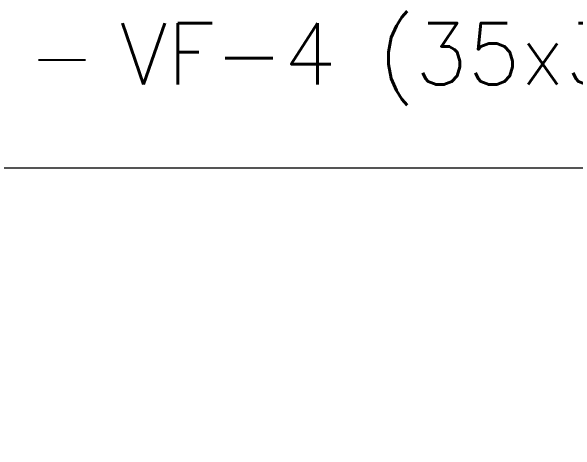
# Model space of a CAD drawing. Header units: millimetres. Extents: x -0.7 to 82.3, y -14.8 to 42.8.
# Drawn here: x 31.521 to 32.439, y 16.456 to 17.17 of the extents above; entities that cross this region are included whole.
import ezdxf

# ---------------------------------------------------------------- set-up
doc = ezdxf.new("R2010")
doc.units = ezdxf.units.MM
doc.header["$LTSCALE"] = 0.01
doc.linetypes.add('DASHDOT', pattern=[1, 0.5, -0.25, 0, -0.25])
doc.layers.add('FC_EJES', color=1, linetype='DASHDOT')
doc.layers.add('FC_R-80', color=11, linetype='Continuous')
doc.layers.add('FC_VIGAS', color=2, linetype='Continuous', lineweight=0)
doc.styles.add('FC_TEXT', font='romans.shx', dxfattribs={"height": 0.002})

# ---------------------------------------------------------------- blocks, each defined once
blk = doc.blocks.new('FC_B_Ejes 2 E-1')
at = {"layer": 'FC_EJES', "ltscale": 0.6}
blk.add_lwpolyline([(8.19747, -12.57), (-1.2, -12.57)], dxfattribs=at)

msp = doc.modelspace()

# ---------------------------------------------------------------- linework, layer by layer
at = {"layer": 'FC_VIGAS', "ltscale": 0.6}
msp.add_lwpolyline([(33.31465, 13.33083), (30.68276, 13.33083), (30.68276, 16.91583), (33.30318, 16.91583)], dxfattribs=at)

# ---------------------------------------------------------------- block references
at = {"layer": 'FC_EJES'}
msp.add_blockref('FC_B_Ejes 2 E-1', (28.66776, 29.66083), dxfattribs=at)

# ---------------------------------------------------------------- next in the draw order: texts
at = {"layer": 'FC_R-80', "insert": (32.17542, 17.08445), "char_height": 0.1, "width": 1.0676667, "attachment_point": 5, "style": 'FC_TEXT', "bg_fill": 3, "box_fill_scale": 1, "bg_fill_color": 256, "bg_fill_transparency": 0}
msp.add_mtext('VF-4 (35x35)', dxfattribs=at)

doc.saveas('drawing.dxf')
